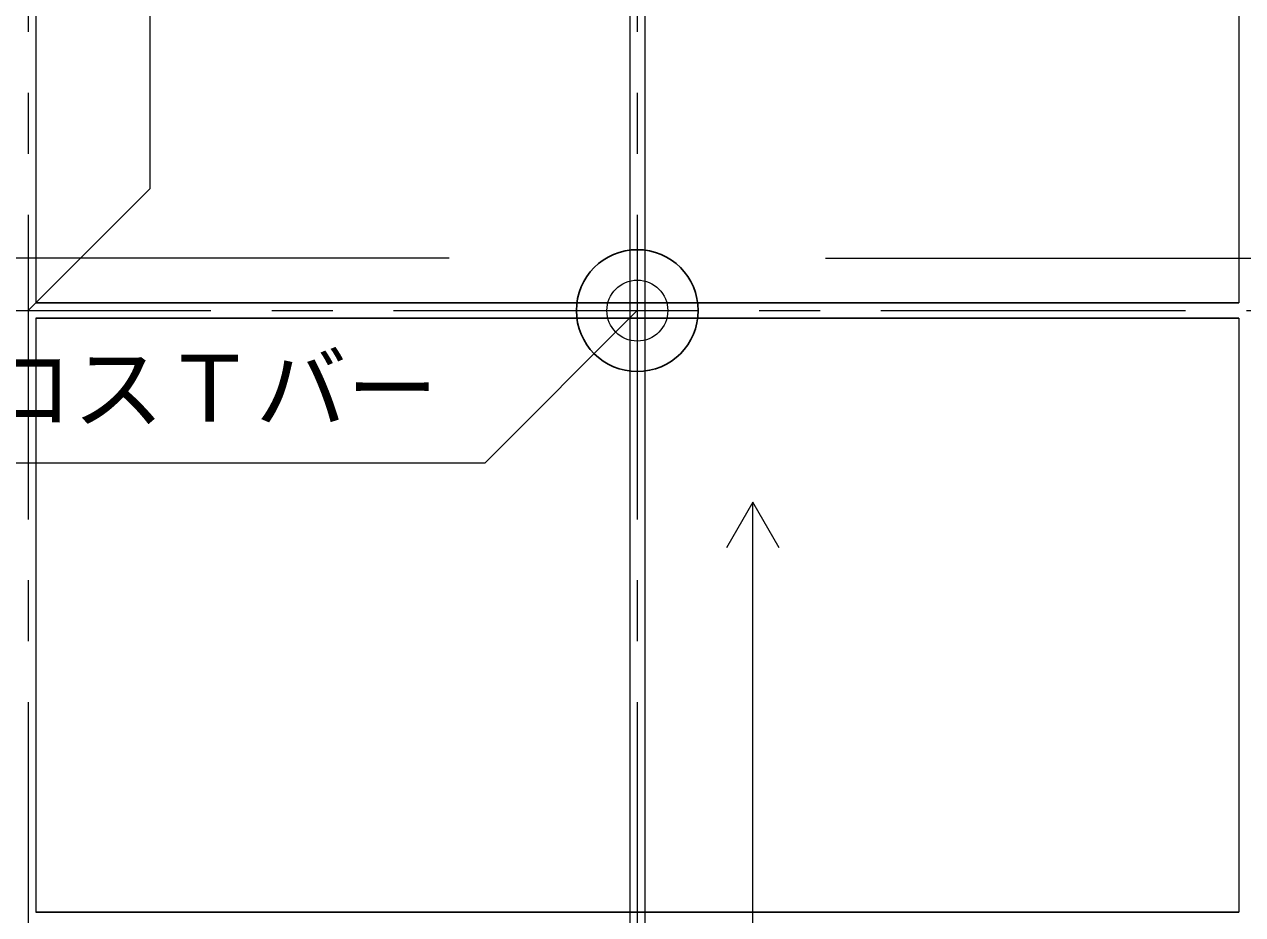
# Model space of a CAD drawing. Units: millimetres on the paper, enlarged 10 times, with parts at other scales. Extents: x -1950 to 1950, y -1347 to 1325.
# Drawn here: x -1130.2 to -930.2, y -425.8 to -279.7 of the extents above; entities that cross this region are included whole.
import ezdxf
from ezdxf.enums import TextEntityAlignment as Align

# ---------------------------------------------------------------- set-up
doc = ezdxf.new("R2010")
doc.units = ezdxf.units.MM
doc.header["$LTSCALE"] = 10
doc.linetypes.add('CHAIN1', pattern=[8, 5, -1, 1, -1])
for name, color, linetype, lineweight in [('9-0_中心線', 4, 'CHAIN1', 9), ('9-1_吊り材', 7, 'Continuous', 18), ('9-2_野縁受け', 3, 'Continuous', 18), ('9-3_野縁', 2, 'Continuous', 25), ('9-6_文字', 4, 'Continuous', 9), ('9-C_ビス・アンカーボルト・強調図形', 2, 'Continuous', 25)]:
    doc.layers.add(name, color=color, linetype=linetype, lineweight=lineweight)
doc.styles.add('ＭＳ ゴシック', font='')
doc.styles.get('ＭＳ ゴシック').set_extended_font_data('MS Gothic')

msp = doc.modelspace()

# ---------------------------------------------------------------- linework, layer by layer
at = {"layer": '9-0_中心線'}
for p, q in [((-1129.53, 89.06), (-1129.53, -926.68)), ((-1029.53, 89.06), (-1029.53, -926.68)), ((-1629.53, -326.68), (-283.88, -326.68))]:
    msp.add_line(p, q, dxfattribs=at)
at = {"layer": '9-1_吊り材'}
msp.add_circle((-1029.53, -326.68), 5, dxfattribs=at)
at = {"layer": '9-2_野縁受け'}
for p, q in [((-1030.78, 89.06), (-1030.78, -926.68)), ((-1028.28, 89.06), (-1028.28, -926.68)), ((-1128.28, -227.93), (-1128.28, -325.43)), ((-930.78, -227.93), (-930.78, -325.43)), ((-1128.28, -327.93), (-1128.28, -425.43)), ((-930.78, -327.93), (-930.78, -425.43))]:
    msp.add_line(p, q, dxfattribs=at)
at = {"layer": '9-3_野縁'}
for p, q in [((-1128.28, -325.43), (-930.78, -325.43)), ((-1128.28, -327.93), (-930.78, -327.93)), ((-1128.28, -425.43), (-930.78, -425.43))]:
    msp.add_line(p, q, dxfattribs=at)
at = {"layer": '9-6_文字'}
for p, q in [((-1109.53, -246.68), (-1109.53, -306.68)), ((-1129.53, -326.68), (-1109.53, -306.68)), ((-1060.42, -318.09), (-1199.03, -318.09)), ((-998.64, -318.09), (-860.03, -318.09)), ((-1029.53, -326.68), (-1054.53, -351.68)), ((-1204.53, -351.68), (-1054.53, -351.68)), ((-1010.58, -493.01), (-1010.58, -358.14))]:
    msp.add_line(p, q, dxfattribs=at)
msp.add_lwpolyline([(-1006.25, -365.64), (-1010.58, -358.14), (-1014.91, -365.64)], dxfattribs=at)
at = {"layer": '9-C_ビス・アンカーボルト・強調図形'}
msp.add_circle((-1029.53, -326.68), 10, dxfattribs=at)

# ---------------------------------------------------------------- texts
at = {"layer": '9-6_文字', "color": 7, "style": 'ＭＳ ゴシック'}
msp.add_text('メインクロスＴバー', height=11, dxfattribs=at).set_placement((-1197.25, -348.22), align=Align.BOTTOM_LEFT)

doc.saveas('drawing.dxf')
